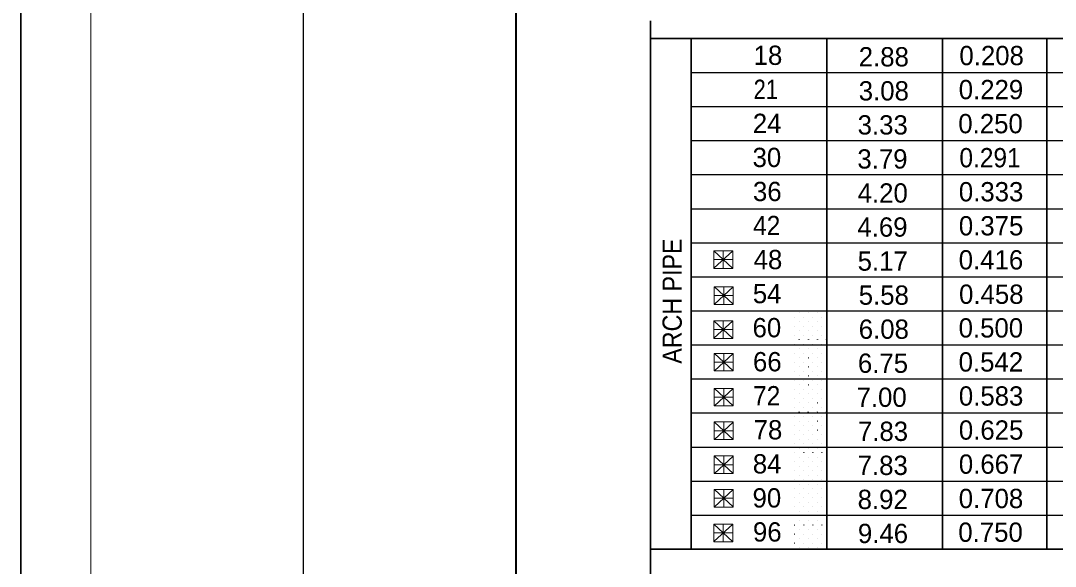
# Model space of a CAD drawing. Extents: x -63 to 307, y 317 to 587.
# Drawn here: x -63.3 to 9.6, y 432.8 to 471.2 of the extents above; entities that cross this region are included whole.
import ezdxf

# ---------------------------------------------------------------- set-up
doc = ezdxf.new("R2010")
doc.units = 0
doc.header["$LTSCALE"] = 0.54
doc.layers.add('1', color=7, linetype='Continuous', lineweight=13)
doc.layers.add('25', color=7, linetype='Continuous', lineweight=35)

msp = doc.modelspace()

# ---------------------------------------------------------------- linework, layer by layer
at = {"layer": '1'}
for p, q in [((-58.365, 323.4511), (-58.365, 553.4337)), ((-14.432, 454.4167), (-13.0898, 454.4167)), ((-14.4267, 455.027), (-13.1054, 453.8105)), ((-14.4225, 453.8085), (-13.1013, 455.0313)), ((-13.7661, 455.0375), (-13.764, 453.7957)), ((-14.3926, 452.4923), (-13.0712, 451.2758)), ((-14.3883, 451.2738), (-13.0671, 452.4964)), ((-13.7318, 452.5027), (-13.7298, 451.261)), ((-14.3978, 451.8818), (-13.0555, 451.8818)), ((-14.4267, 450.0944), (-13.1054, 448.878)), ((-14.4225, 448.8758), (-13.1013, 450.0986)), ((-13.7661, 450.105), (-13.764, 448.8631)), ((-14.432, 449.4841), (-13.0898, 449.4841)), ((-14.3978, 447.189), (-13.0555, 447.189)), ((-14.3926, 447.7994), (-13.0712, 446.5829)), ((-14.3883, 446.5808), (-13.0671, 447.8035)), ((-13.7318, 447.8099), (-13.7298, 446.568)), ((-14.3926, 445.333), (-13.0712, 444.1166)), ((-14.3883, 444.1144), (-13.0671, 445.3373)), ((-13.7318, 445.3436), (-13.7298, 444.1017)), ((-14.3978, 444.7227), (-13.0555, 444.7227)), ((-14.3926, 442.9696), (-13.0712, 441.7531)), ((-14.3883, 441.751), (-13.0671, 442.9737)), ((-13.7318, 442.9801), (-13.7298, 441.7383)), ((-14.3978, 442.3593), (-13.0555, 442.3593)), ((-14.3926, 440.5718), (-13.0712, 439.3553)), ((-14.3883, 439.3533), (-13.0671, 440.5759)), ((-13.7318, 440.5823), (-13.7298, 439.3404)), ((-14.3978, 439.9615), (-13.0555, 439.9615)), ((-14.3926, 438.2083), (-13.0712, 436.9918)), ((-14.3883, 436.9898), (-13.0671, 438.2124)), ((-13.7318, 438.2188), (-13.7298, 436.9769)), ((-14.3978, 437.598), (-13.0555, 437.598)), ((-14.4267, 435.7762), (-13.1054, 434.5597)), ((-14.4225, 434.5576), (-13.1013, 435.7803)), ((-13.7661, 435.7867), (-13.764, 434.5448)), ((-14.432, 435.1658), (-13.0898, 435.1658))]:
    msp.add_line(p, q, dxfattribs=at)
at = {"layer": '1', "lineweight": 40}
msp.add_line((-28.3672, 335.9502), (-28.3672, 540.9349), dxfattribs=at)
at = {"layer": '1', "lineweight": 35}
for p, q in [((-18.9056, 471.2269), (-18.9056, 397.6323)), ((-18.9056, 469.9918), (78.418, 469.9918)), ((-16.0277, 469.9918), (-16.0277, 434.0178)), ((-6.4553, 469.9918), (-6.4553, 434.0178)), ((1.6917, 469.9918), (1.6917, 434.0178)), ((9.0498, 469.9918), (9.0498, 434.0178)), ((-18.9056, 434.0178), (78.5253, 434.0178))]:
    msp.add_line(p, q, dxfattribs=at)
at = {"layer": '1', "lineweight": 25}
for p, q in [((-16.0277, 467.5935), (78.418, 467.5935)), ((-16.0277, 465.1953), (78.418, 465.1953)), ((-16.0277, 462.7969), (78.418, 462.7969)), ((-16.0277, 460.3987), (78.418, 460.3987)), ((-16.0277, 458.0004), (78.418, 458.0004)), ((-16.0277, 455.6021), (78.418, 455.6021)), ((-16.0277, 453.2038), (78.418, 453.2038)), ((-16.0277, 450.8057), (78.418, 450.8057)), ((-16.0277, 448.4074), (78.418, 448.4074)), ((-16.0277, 446.0092), (78.5253, 446.0092)), ((-16.0277, 443.6109), (78.5253, 443.6109)), ((-16.0277, 441.2126), (78.5253, 441.2126)), ((-16.0277, 438.8143), (78.5253, 438.8143)), ((-16.0277, 436.4161), (78.5253, 436.4161))]:
    msp.add_line(p, q, dxfattribs=at)
msp.add_lwpolyline([(-43.3661, 328.4509), (-43.3661, 548.4342), (301.608, 548.4342)], dxfattribs=at)
at = {"layer": '1'}
for points in [[(-14.4362, 453.7957), (-13.0939, 453.7957), (-13.0939, 455.0373), (-14.4362, 455.0373)], [(-14.402, 451.261), (-13.0598, 451.261), (-13.0598, 452.5024), (-14.402, 452.5024)], [(-14.4362, 448.8631), (-13.0939, 448.8631), (-13.0939, 450.1046), (-14.4362, 450.1046)], [(-14.402, 446.568), (-13.0598, 446.568), (-13.0598, 447.8095), (-14.402, 447.8095)], [(-14.402, 444.1017), (-13.0598, 444.1017), (-13.0598, 445.3433), (-14.402, 445.3433)], [(-14.402, 441.7383), (-13.0598, 441.7383), (-13.0598, 442.9798), (-14.402, 442.9798)], [(-14.402, 439.3404), (-13.0598, 439.3404), (-13.0598, 440.582), (-14.402, 440.582)], [(-14.402, 436.9769), (-13.0598, 436.9769), (-13.0598, 438.2185), (-14.402, 438.2185)], [(-14.4362, 434.5448), (-13.0939, 434.5448), (-13.0939, 435.7864), (-14.4362, 435.7864)]]:
    msp.add_lwpolyline(points, close=True, dxfattribs=at)
at = {"layer": '25'}
for p, q in [((-8.7248, 450.3639), (-8.7232, 450.3655)), ((-8.4067, 450.6821), (-8.405, 450.6837)), ((-8.4067, 450.0457), (-8.405, 450.0473)), ((-8.0884, 450.3639), (-8.0868, 450.3655)), ((-7.7702, 450.0457), (-7.7687, 450.0473)), ((-7.7687, 450.6837), (-7.7671, 450.6853)), ((-7.4504, 450.3655), (-7.4488, 450.367)), ((-7.1322, 450.6837), (-7.1307, 450.6853)), ((-7.1322, 450.0473), (-7.1307, 450.0489)), ((-6.814, 450.3655), (-6.8125, 450.367)), ((-6.4959, 450.6837), (-6.4942, 450.6853)), ((-6.4959, 450.0473), (-6.4942, 450.0489)), ((-8.7248, 449.7275), (-8.7232, 449.7291)), ((-8.4067, 449.4093), (-8.405, 449.4108)), ((-8.0884, 449.7275), (-8.0868, 449.7291)), ((-7.7702, 449.4093), (-7.7687, 449.4108)), ((-7.4521, 449.7275), (-7.4504, 449.7291)), ((-7.1338, 449.4093), (-7.1322, 449.4108)), ((-6.814, 449.7291), (-6.8125, 449.7307)), ((-6.4959, 449.4108), (-6.4942, 449.4124)), ((-8.7248, 449.0911), (-8.7232, 449.0928)), ((-8.4067, 448.7729), (-8.405, 448.7745)), ((-8.0884, 449.0911), (-8.0868, 449.0928)), ((-7.7702, 448.7729), (-7.7687, 448.7745)), ((-7.4521, 449.0911), (-7.4504, 449.0928)), ((-7.1338, 448.7729), (-7.1322, 448.7745)), ((-6.8156, 449.0911), (-6.814, 449.0928)), ((-6.4975, 448.7729), (-6.4959, 448.7745)), ((-8.7264, 448.4531), (-8.7248, 448.4547)), ((-8.4082, 448.1349), (-8.4067, 448.1365)), ((-8.0884, 448.4547), (-8.0868, 448.4563)), ((-7.7702, 448.1365), (-7.7687, 448.1381)), ((-7.4521, 448.4547), (-7.4504, 448.4563)), ((-7.1338, 448.1365), (-7.1322, 448.1381)), ((-6.8156, 448.4547), (-6.814, 448.4563)), ((-6.4975, 448.1365), (-6.4959, 448.1381)), ((-8.7264, 447.8168), (-8.7248, 447.8183)), ((-8.7264, 447.1803), (-8.7248, 447.1819)), ((-8.4082, 447.4985), (-8.4067, 447.5001)), ((-8.09, 447.8168), (-8.0884, 447.8183)), ((-8.09, 447.1803), (-8.0884, 447.1819)), ((-7.7718, 447.4985), (-7.7702, 447.5001)), ((-7.4537, 447.1803), (-7.4521, 447.1819)), ((-7.4521, 447.8183), (-7.4504, 447.8199)), ((-7.1338, 447.5001), (-7.1322, 447.5017)), ((-6.8156, 447.8183), (-6.814, 447.8199)), ((-6.8156, 447.1819), (-6.814, 447.1835)), ((-6.4975, 447.5001), (-6.4959, 447.5017)), ((-8.7264, 446.5439), (-8.7248, 446.5455)), ((-8.4082, 446.8622), (-8.4067, 446.8638)), ((-8.09, 446.5439), (-8.0884, 446.5455)), ((-7.7718, 446.8622), (-7.7702, 446.8638)), ((-7.4537, 446.5439), (-7.4521, 446.5455)), ((-7.1354, 446.8622), (-7.1338, 446.8638)), ((-6.8172, 446.5439), (-6.8156, 446.5455)), ((-6.4975, 446.8638), (-6.4959, 446.8653)), ((-8.728, 445.906), (-8.7264, 445.9075)), ((-8.4082, 446.2257), (-8.4067, 446.2273)), ((-8.09, 445.9075), (-8.0884, 445.9091)), ((-7.7718, 446.2257), (-7.7702, 446.2273)), ((-7.4537, 445.9075), (-7.4521, 445.9091)), ((-7.1354, 446.2257), (-7.1338, 446.2273)), ((-6.8172, 445.9075), (-6.8156, 445.9091)), ((-6.499, 446.2257), (-6.4975, 446.2273)), ((-8.728, 445.2695), (-8.7264, 445.2711)), ((-8.4098, 445.5878), (-8.4082, 445.5893)), ((-8.4098, 444.9513), (-8.4082, 444.9529)), ((-8.0916, 445.2695), (-8.09, 445.2711)), ((-7.7734, 444.9513), (-7.7718, 444.9529)), ((-7.7718, 445.5893), (-7.7702, 445.5909)), ((-7.4537, 445.2711), (-7.4521, 445.2728)), ((-7.1354, 445.5893), (-7.1338, 445.5909)), ((-7.1354, 444.9529), (-7.1338, 444.9545)), ((-6.8172, 445.2711), (-6.8156, 445.2728)), ((-6.499, 445.5893), (-6.4975, 445.5909)), ((-6.499, 444.9529), (-6.4975, 444.9545)), ((-8.728, 444.6332), (-8.7264, 444.6348)), ((-8.4098, 444.3149), (-8.4082, 444.3166)), ((-8.0916, 444.6332), (-8.09, 444.6348)), ((-7.7734, 444.3149), (-7.7718, 444.3166)), ((-7.4552, 444.6332), (-7.4537, 444.6348)), ((-7.137, 444.3149), (-7.1354, 444.3166)), ((-6.8172, 444.6348), (-6.8156, 444.6363)), ((-6.499, 444.3166), (-6.4975, 444.3182)), ((-8.728, 443.9968), (-8.7264, 443.9983)), ((-8.4098, 443.6785), (-8.4082, 443.6801)), ((-8.0916, 443.9968), (-8.09, 443.9983)), ((-7.7734, 443.6785), (-7.7718, 443.6801)), ((-7.4552, 443.9968), (-7.4537, 443.9983)), ((-7.137, 443.6785), (-7.1354, 443.6801)), ((-6.8188, 443.9968), (-6.8172, 443.9983)), ((-6.5006, 443.6785), (-6.499, 443.6801)), ((-8.7296, 443.3588), (-8.728, 443.3603)), ((-8.4114, 443.0406), (-8.4098, 443.0422)), ((-8.0916, 443.3603), (-8.09, 443.362)), ((-7.7734, 443.0422), (-7.7718, 443.0438)), ((-7.4552, 443.3603), (-7.4537, 443.362)), ((-7.137, 443.0422), (-7.1354, 443.0438)), ((-6.8188, 443.3603), (-6.8172, 443.362)), ((-6.5006, 443.0422), (-6.499, 443.0438)), ((-8.7296, 442.7223), (-8.728, 442.7239)), ((-8.7296, 442.086), (-8.728, 442.0876)), ((-8.4114, 442.4042), (-8.4098, 442.4058)), ((-8.0932, 442.7223), (-8.0916, 442.7239)), ((-8.0932, 442.086), (-8.0916, 442.0876)), ((-7.775, 442.4042), (-7.7734, 442.4058)), ((-7.4568, 442.086), (-7.4552, 442.0876)), ((-7.4552, 442.7239), (-7.4537, 442.7255)), ((-7.137, 442.4058), (-7.1354, 442.4073)), ((-6.8188, 442.7239), (-6.8172, 442.7255)), ((-6.8188, 442.0876), (-6.8172, 442.0892)), ((-6.5006, 442.4058), (-6.499, 442.4073)), ((-8.7296, 441.4495), (-8.728, 441.4512)), ((-8.4114, 441.7678), (-8.4098, 441.7693)), ((-8.0932, 441.4495), (-8.0916, 441.4512)), ((-7.775, 441.7678), (-7.7734, 441.7693)), ((-7.4568, 441.4495), (-7.4552, 441.4512)), ((-7.1387, 441.7678), (-7.137, 441.7693)), ((-6.8204, 441.4495), (-6.8188, 441.4512)), ((-6.5006, 441.7693), (-6.499, 441.7709)), ((-8.7312, 440.8116), (-8.7296, 440.8132)), ((-8.4114, 441.1314), (-8.4098, 441.133)), ((-8.0932, 440.8132), (-8.0916, 440.8148)), ((-7.775, 441.1314), (-7.7734, 441.133)), ((-7.4568, 440.8132), (-7.4552, 440.8148)), ((-7.1387, 441.1314), (-7.137, 441.133)), ((-6.8204, 440.8132), (-6.8188, 440.8148)), ((-6.5022, 441.1314), (-6.5006, 441.133)), ((-8.7312, 440.1753), (-8.7296, 440.1768)), ((-8.413, 440.4933), (-8.4114, 440.4949)), ((-8.413, 439.857), (-8.4114, 439.8586)), ((-8.0948, 440.1753), (-8.0932, 440.1768)), ((-7.7766, 439.857), (-7.775, 439.8586)), ((-7.775, 440.4949), (-7.7734, 440.4966)), ((-7.4568, 440.1768), (-7.4552, 440.1783)), ((-7.1387, 440.4949), (-7.137, 440.4966)), ((-7.1387, 439.8586), (-7.137, 439.8602)), ((-6.8204, 440.1768), (-6.8188, 440.1783)), ((-6.5022, 440.4949), (-6.5006, 440.4966)), ((-6.5022, 439.8586), (-6.5006, 439.8602)), ((-8.7312, 439.5388), (-8.7296, 439.5404)), ((-8.413, 439.2206), (-8.4114, 439.2222)), ((-8.0948, 439.5388), (-8.0932, 439.5404)), ((-7.7766, 439.2206), (-7.775, 439.2222)), ((-7.4584, 439.5388), (-7.4568, 439.5404)), ((-7.1402, 439.2206), (-7.1387, 439.2222)), ((-6.8204, 439.5404), (-6.8188, 439.542)), ((-6.5022, 439.2222), (-6.5006, 439.2238)), ((-8.7312, 438.9024), (-8.7296, 438.904)), ((-8.413, 438.5842), (-8.4114, 438.5858)), ((-8.0948, 438.9024), (-8.0932, 438.904)), ((-7.7766, 438.5842), (-7.775, 438.5858)), ((-7.4584, 438.9024), (-7.4568, 438.904)), ((-7.1402, 438.5842), (-7.1387, 438.5858)), ((-6.822, 438.9024), (-6.8204, 438.904)), ((-6.5038, 438.5842), (-6.5022, 438.5858)), ((-8.7327, 438.2644), (-8.7312, 438.266)), ((-8.4146, 437.9463), (-8.413, 437.9478)), ((-8.0948, 438.266), (-8.0932, 438.2676)), ((-7.7766, 437.9478), (-7.775, 437.9493)), ((-7.4584, 438.266), (-7.4568, 438.2676)), ((-7.1402, 437.9478), (-7.1387, 437.9493)), ((-6.822, 438.266), (-6.8204, 438.2676)), ((-6.5038, 437.9478), (-6.5022, 437.9493)), ((-8.7327, 437.628), (-8.7312, 437.6296)), ((-8.7327, 436.9916), (-8.7312, 436.9932)), ((-8.4146, 437.3098), (-8.413, 437.3114)), ((-8.0964, 437.628), (-8.0948, 437.6296)), ((-8.0964, 436.9916), (-8.0948, 436.9932)), ((-7.7782, 437.3098), (-7.7766, 437.3114)), ((-7.46, 436.9916), (-7.4584, 436.9932)), ((-7.4584, 437.6296), (-7.4568, 437.6313)), ((-7.1402, 437.3114), (-7.1387, 437.313)), ((-6.822, 437.6296), (-6.8204, 437.6313)), ((-6.822, 436.9932), (-6.8204, 436.9948)), ((-6.5038, 437.3114), (-6.5022, 437.313)), ((-8.7327, 436.3553), (-8.7312, 436.3568)), ((-8.4146, 436.6734), (-8.413, 436.675)), ((-8.0964, 436.3553), (-8.0948, 436.3568)), ((-7.7782, 436.6734), (-7.7766, 436.675)), ((-7.46, 436.3553), (-7.4584, 436.3568)), ((-7.1418, 436.6734), (-7.1402, 436.675)), ((-6.8236, 436.3553), (-6.822, 436.3568)), ((-6.5038, 436.675), (-6.5022, 436.6766)), ((-8.7344, 435.7173), (-8.7327, 435.7188)), ((-8.4146, 436.037), (-8.413, 436.0386)), ((-8.0964, 435.7188), (-8.0948, 435.7204)), ((-7.7782, 436.037), (-7.7766, 436.0386)), ((-7.46, 435.7188), (-7.4584, 435.7204)), ((-7.1418, 436.037), (-7.1402, 436.0386)), ((-6.8236, 435.7188), (-6.822, 435.7204)), ((-6.5054, 436.037), (-6.5038, 436.0386)), ((-8.7344, 435.0808), (-8.7327, 435.0824)), ((-8.4162, 435.3991), (-8.4146, 435.4007)), ((-8.4162, 434.7626), (-8.4146, 434.7642)), ((-8.098, 435.0808), (-8.0964, 435.0824)), ((-7.7798, 434.7626), (-7.7782, 434.7642)), ((-7.7782, 435.4007), (-7.7766, 435.4023)), ((-7.46, 435.0824), (-7.4584, 435.084)), ((-7.1418, 435.4007), (-7.1402, 435.4023)), ((-7.1418, 434.7642), (-7.1402, 434.7658)), ((-6.8236, 435.0824), (-6.822, 435.084)), ((-6.5054, 435.4007), (-6.5038, 435.4023)), ((-6.5054, 434.7642), (-6.5038, 434.7658)), ((-8.7344, 434.4445), (-8.7327, 434.446)), ((-8.4162, 434.1263), (-8.4146, 434.1278)), ((-8.098, 434.4445), (-8.0964, 434.446)), ((-7.7798, 434.1263), (-7.7782, 434.1278)), ((-7.4616, 434.4445), (-7.46, 434.446)), ((-7.1433, 434.1263), (-7.1418, 434.1278)), ((-6.8236, 434.446), (-6.822, 434.4476)), ((-6.5054, 434.1278), (-6.5038, 434.1294))]:
    msp.add_line(p, q, dxfattribs=at)
msp.add_lwpolyline([(-63.2988, 317.1454), (307.2297, 317.1454), (307.2297, 587.4658), (-63.2988, 587.4658)], close=True, dxfattribs=at)

# ---------------------------------------------------------------- texts
at = {"layer": '1'}
for s, p in [('18', (-11.6262, 468.1276)), ('2.88', (-4.217, 468.0206)), ('0.208', (2.879, 468.1084)), ('3.08', (-4.217, 465.6223)), ('0.229', (2.831, 465.7102)), ('24', (-11.6838, 463.331)), ('0.250', (2.8023, 463.3119)), ('3.33', (-4.2937, 463.2241)), ('30', (-11.703, 460.9328)), ('3.79', (-4.3129, 460.8258)), ('36', (-11.6742, 458.5345)), ('4.20', (-4.2937, 458.4275)), ('0.333', (2.8407, 458.5153)), ('4.69', (-4.3129, 456.0293)), ('0.375', (2.8407, 456.1171)), ('48', (-11.6262, 453.7379)), ('5.17', (-4.2937, 453.631)), ('0.416', (2.831, 453.7188)), ('54', (-11.6838, 451.3397)), ('5.58', (-4.217, 451.2327)), ('0.458', (2.8559, 451.2974)), ('60', (-11.703, 448.9415)), ('6.08', (-4.217, 448.8347)), ('0.500', (2.8254, 448.9241)), ('66', (-11.6742, 446.5433)), ('0.542', (2.8254, 446.5258)), ('6.75', (-4.2746, 446.4363)), ('7.00', (-4.3705, 444.0381)), ('0.583', (2.8407, 444.1276)), ('78', (-11.6262, 441.7467)), ('7.83', (-4.2746, 441.6398)), ('0.625', (2.8407, 441.7293)), ('84', (-11.6838, 439.3484)), ('7.83', (-4.2937, 439.2415)), ('0.667', (2.8407, 439.3293)), ('90', (-11.703, 436.9502)), ('8.92', (-4.2937, 436.8433)), ('0.708', (2.8328, 436.9079)), ('96', (-11.6742, 434.5518)), ('9.46', (-4.2746, 434.445)), ('0.750', (2.8023, 434.5327))]:
    msp.add_text(s, height=1.359, dxfattribs=at).set_placement(p)
for s, width, p in [('21', 0.85, (-11.6262, 465.7293)), ('0.291', 0.95, (2.879, 460.9136)), ('42', 0.95, (-11.6646, 456.1362)), ('72', 0.95, (-11.6646, 444.145))]:
    msp.add_text(s, height=1.359, dxfattribs=dict(at, width=width)).set_placement(p)
at = {"layer": '1', "width": 0.9}
msp.add_text('ARCH PIPE', height=1.359, rotation=90, dxfattribs=at).set_placement((-16.6917, 447.0826))

doc.saveas('drawing.dxf')
